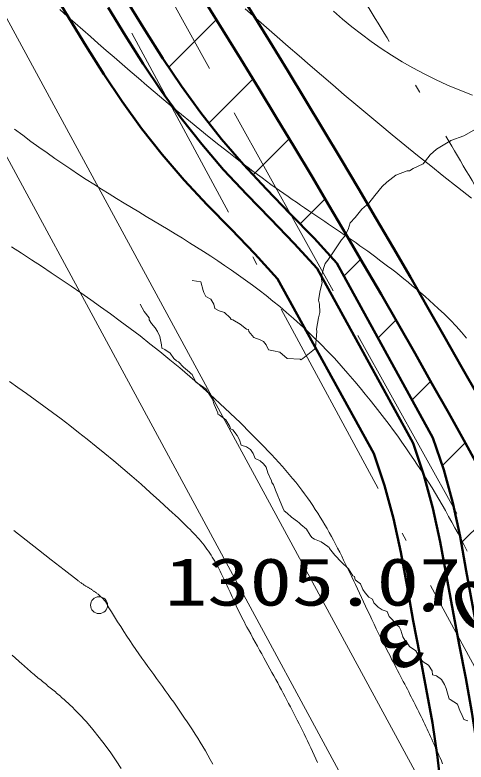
# Model space of a CAD drawing. Units: millimetres at full size, sheet at 1:500; details may follow other scales. Extents: x -209175 to 420500, y 0 to 351151.
# Drawn here: x 58902 to 65545, y 135387 to 146392 of the extents above; entities that cross this region are included whole.
import ezdxf
from ezdxf.enums import TextEntityAlignment as Align

# ---------------------------------------------------------------- set-up
doc = ezdxf.new("R2010")
doc.units = ezdxf.units.MM
doc.header["$LTSCALE"] = 500
doc.linetypes.add('USER1', pattern=[9.25, 6, -1.5, 0.25, -1.5])
doc.linetypes.add('USER3', pattern=[7.5, 6, -1.5])
for name, color, linetype, lineweight in [('D-BGD', 7, 'Continuous', 13), ('D-BGD-HICN', 7, 'Continuous', 13), ('D-BGD-LWCN', 8, 'Continuous', 13), ('D-BGD-TXT', 7, 'Continuous', 13), ('D-BMK', 2, 'USER1', 13), ('D-BMK-HTXT', 7, 'Continuous', 13), ('D-BYP-STR4', 1, 'Continuous', 50), ('D-BYP-STR6', 3, 'Continuous', 13), ('D-BYP-STR7', 4, 'Continuous', 50), ('D-BYP-STR8', 5, 'Continuous', 50), ('D-STR', 1, 'Continuous', 13), ('サーフェス_コンタ作成', 33, 'Continuous', 13)]:
    doc.layers.add(name, color=color, linetype=linetype, lineweight=lineweight)
doc.styles.add('ＭＳ ゴシック', font='')
doc.styles.get('ＭＳ ゴシック').set_extended_font_data('MS Gothic')

msp = doc.modelspace()

# ---------------------------------------------------------------- linework, layer by layer
at = {"layer": 'D-BGD'}
msp.add_circle((60140.4, 137697.9), 125, dxfattribs=at)
at = {"layer": 'D-BGD-HICN'}
for points in [[(62294.1, 146484.3), (62449.9, 146346.6), (62606.8, 146208.4), (62764.9, 146069.5), (62924.5, 145929.8), (63085.7, 145789.4), (63248.8, 145648), (63414, 145505.7), (63581.4, 145362.3), (63751.2, 145217.8), (63923.6, 145072), (64098.8, 144925), (64277.1, 144776.6), (64458.5, 144626.8), (64643.3, 144475.4), (64831.8, 144322.4), (65024, 144167.8), (65220.1, 144011.4), (65420.5, 143853.1), (65625.2, 143693)], [(58884.3, 138795.9), (59065.3, 138654.4), (59249.5, 138510.7), (59436.9, 138364.7), (59627.7, 138216.4), (59822.1, 138065.5), (59831.6, 138058.1), (59841.1, 138051), (59850.5, 138044.1), (59859.7, 138037.4), (59868.9, 138030.8), (59878, 138024.5), (59887, 138018.2), (59896, 138012.2), (59904.8, 138006.2), (59913.6, 138000.4), (59922.3, 137994.8), (59931, 137989.2), (59939.6, 137983.7), (59948.1, 137978.3), (59956.6, 137973), (59965, 137967.7), (59973.3, 137962.5), (59981.6, 137957.3), (59989.9, 137952.2), (59998.1, 137947.1), (60006.3, 137942), (60014.4, 137936.9), (60022.5, 137931.8), (60030.6, 137926.6), (60038.6, 137921.5), (60046.6, 137916.2), (60054.6, 137911), (60062.5, 137905.6), (60070.5, 137900.2), (60078.4, 137894.7), (60086.3, 137889.1), (60094.2, 137883.4), (60102.1, 137877.6), (60110, 137871.7), (60117.9, 137865.6), (60125.8, 137859.3), (60133.6, 137852.9), (60141.5, 137846.4), (60149.4, 137839.6), (60157.4, 137832.7), (60165.3, 137825.5), (60173.2, 137818.2), (60181.2, 137810.6), (60189.2, 137802.7), (60197.2, 137794.7), (60205.3, 137786.3), (60213.3, 137777.7), (60221.5, 137768.9), (60223.2, 137766.9), (60224.9, 137765), (60226.5, 137763), (60228.1, 137761.1), (60229.6, 137759.2), (60231.1, 137757.3), (60232.5, 137755.4), (60233.9, 137753.5), (60235.2, 137751.7), (60236.5, 137749.8), (60237.8, 137747.9), (60239, 137746.1), (60240.1, 137744.2), (60241.3, 137742.4), (60242.4, 137740.6), (60243.5, 137738.7), (60244.6, 137736.9), (60245.6, 137735), (60246.6, 137733.2), (60247.6, 137731.4), (60248.6, 137729.5), (60249.6, 137727.7), (60250.5, 137725.8), (60251.5, 137724), (60252.4, 137722.1), (60253.3, 137720.2), (60254.2, 137718.4), (60255.2, 137716.5), (60256.1, 137714.6), (60257, 137712.7), (60257.9, 137710.7), (60258.9, 137708.8), (60259.8, 137706.9), (60260.8, 137704.9), (60261.7, 137702.9), (60262.7, 137700.9), (60263.7, 137698.9), (60264.8, 137696.9), (60265.8, 137694.8), (60266.9, 137692.8), (60268, 137690.7), (60269.1, 137688.6), (60270.2, 137686.5), (60271.4, 137684.3), (60272.6, 137682.1), (60273.9, 137679.9), (60275.2, 137677.7), (60276.5, 137675.4), (60322.5, 137599.5), (60368.3, 137525.2), (60413.9, 137452.5), (60459.4, 137381.3), (60504.6, 137311.5), (60549.7, 137243.1), (60594.6, 137175.9), (60639.3, 137110), (60683.8, 137045.1), (60728.1, 136981.3), (60772.2, 136918.4), (60816, 136856.4), (60859.6, 136795.2), (60902.9, 136734.7), (60946, 136674.8), (60988.8, 136615.5), (61031.4, 136556.6), (61073.6, 136498.2), (61115.6, 136440.1), (61157.3, 136382.2), (61198.7, 136324.5), (61239.8, 136266.8), (61280.6, 136209.2), (61321.1, 136151.5), (61361.2, 136093.6), (61401, 136035.5), (61440.4, 135977.1), (61479.5, 135918.2), (61518.2, 135859), (61556.6, 135799.1), (61594.6, 135738.6), (61632.1, 135677.5), (61669.4, 135615.5), (61706.2, 135552.7), (61742.6, 135488.9), (61778.5, 135424.1), (61814.1, 135358.1)]]:
    msp.add_lwpolyline(points, dxfattribs=at)
at = {"layer": 'D-BGD-LWCN'}
for points in [[(65551.7, 141631.1), (65476.5, 141720), (65397.3, 141808.3), (65314.2, 141896), (65226.8, 141983.1), (65135, 142069.5), (65069.6, 142128.9), (65004.8, 142186.8), (64940.8, 142243.2), (64877.5, 142298.2), (64814.7, 142351.7), (64752.6, 142404), (64691, 142455), (64630, 142504.8), (64569.4, 142553.5), (64509.3, 142601.1), (64449.6, 142647.8), (64390.3, 142693.5), (64331.4, 142738.3), (64272.7, 142782.3), (64214.3, 142825.6), (64156.1, 142868.2), (64098.1, 142910.2), (64040.3, 142951.6), (63982.6, 142992.6), (63925, 143033.1), (63867.5, 143073.2), (63810, 143113), (63752.4, 143152.6), (63694.8, 143192.1), (63637.1, 143231.4), (63579.2, 143270.6), (63521.2, 143309.9), (63463, 143349.3), (63404.5, 143388.7), (63345.8, 143428.4), (63286.8, 143468.4), (63227.4, 143508.7), (63167.6, 143549.4), (63107.4, 143590.5), (63046.7, 143632.2), (62985.5, 143674.4), (62923.8, 143717.3), (62861.6, 143760.9), (62798.7, 143805.2), (62735.2, 143850.4), (62671, 143896.5), (62606.1, 143943.6), (62540.4, 143991.7), (62474, 144040.8), (62406.7, 144091.2), (62338.6, 144142.7), (62269.6, 144195.5), (62199.7, 144249.7), (62051.4, 144365.7), (61906.3, 144480.3), (61764.2, 144593.6), (61625, 144705.7), (61488.6, 144816.5), (61354.7, 144926.2), (61223.4, 145034.8), (61094.3, 145142.3), (60967.4, 145248.8), (60842.6, 145354.5), (60719.7, 145459.2), (60598.5, 145563.1), (60479, 145666.3), (60360.9, 145768.8), (60244.1, 145870.6), (60128.6, 145971.8), (60014.1, 146072.5), (59900.6, 146172.7), (59787.8, 146272.5), (59675.7, 146371.9), (59564, 146471)], [(63592.5, 146446.3), (63726.7, 146330.6), (63863.8, 146218), (64004.1, 146108.4), (64147.9, 146002.1), (64295.4, 145899.1), (64446.9, 145799.7), (64602.5, 145703.8), (64762.6, 145611.7), (64927.4, 145523.5), (65097.1, 145439.3), (65272, 145359.3), (65452.3, 145283.5), (65638.3, 145212.1)], [(65562.1, 138493.3), (65517.2, 138580), (65472, 138666.1), (65426.6, 138751.7), (65380.8, 138836.8), (65334.5, 138921.5), (65287.7, 139005.9), (65240.3, 139090), (65192.3, 139173.9), (65143.5, 139257.7), (65094, 139341.3), (65043.6, 139425), (64992.2, 139508.6), (64939.8, 139592.3), (64886.4, 139676.2), (64831.7, 139760.3), (64775.9, 139844.7), (64718.8, 139929.4), (64660.3, 140014.5), (64600.4, 140100.1), (64538.9, 140186.2), (64475.9, 140272.8), (64411.3, 140360.1), (64344.9, 140448.2), (64276.7, 140536.9), (64206.7, 140626.5), (64134.8, 140717), (64060.8, 140808.4), (63984.8, 140900.8), (63906.6, 140994.3), (63806.1, 141111.7), (63705.7, 141225.1), (63605.4, 141334.9), (63505.1, 141441), (63404.8, 141543.6), (63304.5, 141643), (63204.3, 141739.2), (63103.9, 141832.4), (63003.5, 141922.8), (62903, 142010.5), (62802.4, 142095.6), (62701.6, 142178.2), (62600.7, 142258.7), (62499.6, 142337), (62398.3, 142413.4), (62296.7, 142487.9), (62194.8, 142560.8), (62092.7, 142632.2), (61990.3, 142702.2), (61887.5, 142770.9), (61784.3, 142838.7), (61680.8, 142905.5), (61576.9, 142971.5), (61472.5, 143036.9), (61367.7, 143101.8), (61262.3, 143166.4), (61156.5, 143230.8), (61050.2, 143295.2), (60943.2, 143359.7), (60835.8, 143424.5), (60727.7, 143489.7), (60618.9, 143555.5), (60509.6, 143622), (60399.5, 143689.4), (60288.8, 143757.7), (60177.3, 143827.2), (60065, 143898.1), (59952, 143970.4), (59838.2, 144044.3), (59723.6, 144120), (59608.1, 144197.5), (59491.8, 144277.1), (59374.6, 144359), (59256.4, 144443.2), (59137.3, 144529.8), (59017.2, 144619.2), (58896.2, 144711.3)], [(65199, 135362.8), (65180.9, 135405.3), (65163, 135447.1), (65145.3, 135488.3), (65127.6, 135528.9), (65110, 135569), (65092.5, 135608.5), (65075, 135647.6), (65057.6, 135686.2), (65040.3, 135724.4), (65023, 135762.2), (65005.6, 135799.6), (64988.3, 135836.8), (64971, 135873.7), (64953.6, 135910.4), (64936.2, 135946.9), (64918.7, 135983.2), (64901.2, 136019.4), (64883.6, 136055.6), (64865.9, 136091.7), (64848.1, 136127.7), (64830.2, 136163.9), (64812.1, 136200), (64793.9, 136236.3), (64775.5, 136272.7), (64756.9, 136309.4), (64738.2, 136346.2), (64719.3, 136383.2), (64700.1, 136420.6), (64680.7, 136458.3), (64661.1, 136496.3), (64641.3, 136534.8), (64621.1, 136573.7), (64600.7, 136613), (64580, 136652.9), (64559, 136693.3), (64537.6, 136734.3), (64516, 136775.9), (64494, 136818.2), (64471.6, 136861.1), (64448.8, 136904.8), (64425.7, 136949.3), (64402.2, 136994.6), (64364.5, 137067.6), (64327.9, 137139.7), (64292.1, 137210.8), (64257.3, 137281), (64223.4, 137350.3), (64190.1, 137418.7), (64157.6, 137486.3), (64125.8, 137553.2), (64094.5, 137619.2), (64063.8, 137684.5), (64033.5, 137749.1), (64003.6, 137813), (63974.1, 137876.3), (63944.8, 137938.9), (63915.8, 138001), (63886.9, 138062.5), (63858.1, 138123.5), (63829.4, 138184), (63800.6, 138244), (63771.7, 138303.6), (63742.7, 138362.8), (63713.5, 138421.6), (63683.9, 138480.1), (63654.1, 138538.2), (63623.9, 138596.1), (63593.2, 138653.7), (63562, 138711.1), (63530.2, 138768.3), (63497.8, 138825.4), (63464.6, 138882.3), (63430.7, 138939.1), (63396, 138995.9), (63360.4, 139052.6), (63323.9, 139109.3), (63286.3, 139166), (63247.7, 139222.8), (63207.9, 139279.6), (63166.9, 139336.6), (63124.7, 139393.7), (63081.2, 139451), (63036.3, 139508.5), (62990, 139566.2), (62942.1, 139624.2), (62892.7, 139682.5), (62841.7, 139741.1), (62789, 139800.1), (62734.5, 139859.4), (62678.2, 139919.2), (62525, 140078), (62372.7, 140232.1), (62221.3, 140381.6), (62070.8, 140526.6), (61921.1, 140667.4), (61772.1, 140804.1), (61623.7, 140937), (61476, 141066.2), (61328.9, 141191.9), (61182.2, 141314.3), (61035.9, 141433.6), (60890, 141550), (60744.4, 141663.6), (60599.1, 141774.7), (60453.9, 141883.4), (60308.8, 141989.9), (60163.7, 142094.4), (60018.7, 142197.1), (59873.5, 142298.1), (59728.3, 142397.8), (59582.8, 142496.2), (59437, 142593.5), (59290.9, 142690), (59144.5, 142785.7), (58997.5, 142881), (58850.1, 142975.9)], [(58820.7, 140995), (58947.1, 140905.7), (59073.7, 140815.4), (59200.3, 140723.9), (59327.2, 140631), (59454.4, 140536.6), (59582, 140440.5), (59710, 140342.7), (59838.6, 140242.9), (59967.7, 140141.1), (60097.6, 140037.1), (60228.1, 139930.7), (60359.6, 139821.8), (60491.9, 139710.3), (60625.2, 139596), (60759.5, 139478.8), (60895, 139358.6), (61031.7, 139235.1), (61169.7, 139108.3), (61309.1, 138978), (61449.9, 138844), (61480.2, 138814.5), (61509.4, 138785), (61537.6, 138755.6), (61564.7, 138726.2), (61590.9, 138697), (61616.2, 138667.7), (61640.6, 138638.5), (61664.1, 138609.3), (61686.9, 138580.1), (61708.8, 138551), (61730, 138521.8), (61750.5, 138492.6), (61770.3, 138463.3), (61789.5, 138434), (61808.1, 138404.7), (61826.2, 138375.3), (61843.8, 138345.8), (61860.8, 138316.2), (61877.5, 138286.5), (61893.7, 138256.7), (61909.6, 138226.8), (61925.1, 138196.8), (61940.4, 138166.6), (61955.4, 138136.3), (61970.2, 138105.8), (61984.8, 138075.2), (61999.3, 138044.3), (62013.7, 138013.3), (62028.1, 137982), (62042.4, 137950.6), (62056.7, 137918.9), (62071.1, 137887), (62085.6, 137854.8), (62100.2, 137822.4), (62115, 137789.6), (62129.9, 137756.7), (62145.1, 137723.4), (62160.6, 137689.8), (62176.5, 137655.9), (62192.6, 137621.7), (62209.2, 137587.1), (62226.2, 137552.2), (62243.7, 137517), (62261.6, 137481.4), (62280.2, 137445.4), (62299.3, 137409), (62319, 137372.2), (62339.4, 137335), (62373.6, 137273.3), (62407.2, 137212.7), (62440.2, 137153.1), (62472.7, 137094.5), (62504.7, 137036.8), (62536.2, 136980), (62567.1, 136924.1), (62597.6, 136868.9), (62627.6, 136814.5), (62657.2, 136760.7), (62686.4, 136707.6), (62715.1, 136655.1), (62743.5, 136603), (62771.5, 136551.5), (62799.1, 136500.4), (62826.5, 136449.7), (62853.5, 136399.3), (62880.2, 136349.2), (62906.6, 136299.2), (62932.8, 136249.5), (62958.7, 136199.9), (62984.4, 136150.4), (63009.9, 136100.9), (63035.2, 136051.3), (63060.3, 136001.7), (63085.3, 135951.9), (63110.1, 135902), (63134.8, 135851.8), (63159.5, 135801.4), (63184, 135750.6), (63208.5, 135699.4), (63232.9, 135647.8), (63257.3, 135595.7), (63281.7, 135543), (63306.1, 135489.8), (63330.6, 135435.9), (63355, 135381.4)], [(60468.3, 135291.8), (60394, 135406.5), (60315.5, 135521.2), (60232.3, 135635.7), (60144.5, 135750.2), (60051.6, 135864.6), (59953.5, 135978.9), (59933.2, 136001.9), (59913, 136024.3), (59893, 136046.1), (59873.1, 136067.5), (59853.5, 136088.3), (59834, 136108.7), (59814.6, 136128.6), (59795.4, 136148), (59776.3, 136167.1), (59757.3, 136185.8), (59738.4, 136204.1), (59719.6, 136222), (59700.9, 136239.7), (59682.3, 136257), (59663.7, 136274.1), (59645.1, 136290.9), (59626.6, 136307.5), (59608.1, 136323.9), (59589.6, 136340), (59571.1, 136356.1), (59552.7, 136371.9), (59534.1, 136387.7), (59515.6, 136403.3), (59497, 136418.9), (59478.4, 136434.4), (59459.7, 136449.9), (59440.9, 136465.4), (59422, 136480.9), (59403, 136496.4), (59383.9, 136512), (59364.7, 136527.6), (59345.4, 136543.4), (59325.9, 136559.3), (59306.3, 136575.3), (59286.5, 136591.5), (59266.5, 136607.9), (59246.3, 136624.5), (59225.9, 136641.3), (59205.4, 136658.4), (59184.6, 136675.8), (59163.5, 136693.5), (59142.3, 136711.5), (59120.7, 136729.8), (59098.9, 136748.5), (59076.9, 136767.6), (59054.5, 136787.1), (59031.8, 136807.1), (59008.9, 136827.5), (58958.5, 136872.5), (58909.1, 136916.6), (58860.6, 136960.1)]]:
    msp.add_lwpolyline(points, dxfattribs=at)
at = {"layer": 'D-BMK'}
msp.add_arc((-63853.3, 68233.2), 150000, 22.39568, 55.4167, dxfattribs=at)
at = {"layer": 'D-BYP-STR4'}
for radius, end in [(152000, 55.4167), (151500, 55.4167), (148500, 47.39147), (148000, 47.39147)]:
    msp.add_arc((-63853.3, 68233.2), radius, 22.39568, end, dxfattribs=at)
at = {"layer": 'D-BYP-STR6'}
for p, q in [((61868.1, 146323.7), (61167.1, 145622.9)), ((62407.4, 145448.8), (61757.9, 144799.5)), ((62941.4, 144568.7), (62408.3, 144035.7)), ((63470.2, 143683.3), (63101.5, 143314.7)), ((63993.8, 142792.7), (63745.1, 142544.1)), ((64512.1, 141896.9), (64246.9, 141631.8)), ((65025.1, 140995.7), (64748.7, 140719.4)), ((65532.7, 140089.1), (65194.7, 139751.2)), ((66034.9, 139177.2), (65473, 138615.4))]:
    msp.add_line(p, q, dxfattribs=at)
at = {"layer": 'D-BYP-STR6', "lineweight": 50}
msp.add_lwpolyline([(65181.4, 134941.2), (65126.6, 135458.7), (65050.6, 135966.4), (64959.3, 136467.3), (64862.3, 136966.3), (64767, 137467.4), (64677.6, 137972.9), (64584.8, 138477.7), (64476.6, 138975.3), (64344.1, 139460.5), (64184.5, 139931.4), (62769.7, 142503.8), (62434.9, 142874.3), (62084.6, 143234.8), (61733.5, 143594), (61394.6, 143959.6), (61072.2, 144334.5), (60768.1, 144719.9), (60481.7, 145115.9), (60210.3, 145520.9), (59949.6, 145932.5), (59695.4, 146348.2), (59444.5, 146766.1)], dxfattribs=at)
at = {"layer": 'D-BYP-STR7'}
for points in [[(65762.3, 135094.4), (65707.5, 135611.9), (65631.5, 136119.6), (65540.2, 136620.5), (65443.1, 137119.5), (65347.8, 137620.6), (65258.5, 138126.1), (65165.6, 138630.9), (65057.5, 139128.5), (64925, 139613.6), (64765.4, 140084.5), (63350.5, 142657), (63015.7, 143027.5), (62665.4, 143388), (62314.4, 143747.2), (61975.5, 144112.8), (61653.1, 144487.6), (61348.9, 144873.1), (61062.5, 145269), (60791.1, 145674.1), (60530.5, 146085.7), (60276.2, 146501.4)], [(66052.7, 135171), (65997.9, 135688.5), (65921.9, 136196.2), (65830.6, 136697.1), (65733.5, 137196.1), (65638.3, 137697.2), (65548.9, 138202.7), (65456, 138707.5), (65347.9, 139205.1), (65215.4, 139690.2), (65055.8, 140161.1), (63640.9, 142733.6), (63306.2, 143104.1), (62955.8, 143464.6), (62604.8, 143823.8), (62265.9, 144189.4), (61943.5, 144564.2), (61639.4, 144949.7), (61352.9, 145345.6), (61081.5, 145750.6), (60820.9, 146162.3), (60566.7, 146578)]]:
    msp.add_lwpolyline(points, dxfattribs=at)
at = {"layer": 'D-BYP-STR8'}
msp.add_arc((-66084.1, 65785.4), 168421.1, 23.53508, 58.38333, dxfattribs=at)
at = {"layer": 'D-STR', "linetype": 'USER1'}
msp.add_line((51821.4, 162398.5), (72166.3, 124777.4), dxfattribs=at)
at = {"layer": 'D-STR', "linetype": 'USER3'}
msp.add_line((72694.6, 125936.4), (52648.2, 162023), dxfattribs=at)
at = {"layer": 'D-STR'}
for p, q in [((50717.2, 161210.4), (71391.6, 123078)), ((50036.5, 160477.8), (70545.6, 122541.5))]:
    msp.add_line(p, q, dxfattribs=at)
at = {"layer": 'サーフェス_コンタ作成'}
for points in [[(61511, 142482.9), (61639.1, 142459.1), (61674.5, 142331), (61682.8, 142302.8), (61711, 142246.1), (61785.3, 142205.3), (61832.7, 142131), (61846.7, 142066.7), (61911, 142032.8), (61987.7, 142007.7), (62071, 141931), (62086.4, 141906.4), (62111, 141900.6), (62217.8, 141837.8), (62311, 141765.1), (62339, 141759), (62345.1, 141731), (62420.3, 141640.3), (62511, 141605.1), (62562.9, 141582.9), (62599.9, 141531), (62637.5, 141457.5), (62711, 141444.8), (62804, 141424), (62911, 141331), (63100.5, 141320.5), (63111, 141313.9), (63142.6, 141331), (63311, 141470.1), (63331, 141531), (63335.1, 141555.1), (63346.5, 141731), (63344.3, 141764.3), (63371.8, 141931), (63389.7, 142009.7), (63385.6, 142131), (63373, 142193), (63397, 142331), (63426.6, 142446.6), (63409.1, 142531), (63451.5, 142671.5), (63469.5, 142731), (63511, 142781), (63614.1, 142931), (63711, 143078.6), (63755.9, 143131), (63811, 143231), (63840, 143331), (63911, 143406.9), (64011, 143531), (64111, 143618.8), (64199.5, 143731), (64311, 143865.9), (64376.1, 143931), (64511, 144031), (64676.7, 144096.7), (64711, 144096.7), (64765.5, 144131), (64911, 144200.6), (65016.3, 144331), (65111, 144415.4), (65305.7, 144531), (65311, 144535.3), (65322.8, 144542.8), (65511, 144612.5), (65694.3, 144714.3)], [(65573.2, 135993.2), (65511, 136013.4), (65475.6, 136095.6), (65455.8, 136131), (65419.8, 136239.8), (65311, 136307.5), (65297.6, 136317.6), (65291, 136331), (65252.6, 136472.6), (65228.5, 136531), (65181.5, 136601.5), (65111, 136655.4), (65050.2, 136670.2), (65043.8, 136731), (64994.2, 136814.2), (64911, 136864.8), (64877.7, 136897.7), (64861.6, 136931), (64806.4, 137026.4), (64711, 137086.8), (64695.8, 137115.8), (64675.2, 137131), (64613.7, 137233.7), (64584.6, 137331), (64558.4, 137378.4), (64511, 137419.9), (64461.9, 137481.9), (64414.6, 137531), (64384.1, 137604.1), (64311, 137628.4), (64248.8, 137668.8), (64186.8, 137731), (64166.7, 137786.7), (64111, 137814.8), (64058.8, 137878.8), (64026.8, 137931), (63991.4, 138011.4), (63911, 138071.4), (63902.6, 138122.6), (63877.8, 138131), (63813.3, 138233.3), (63711.6, 138331), (63711.5, 138331.5), (63711, 138331.6), (63614.2, 138434.2), (63534.5, 138531), (63529.3, 138549.3), (63511, 138559.9), (63409.2, 138629.2), (63311, 138668.3), (63275.6, 138695.6), (63249.8, 138731), (63195.9, 138815.9), (63111, 138887.8), (63088.4, 138908.4), (63061.2, 138931), (62976.3, 138996.3), (62911, 139053.6), (62867.8, 139087.8), (62848, 139131), (62805.3, 139225.3), (62765.5, 139331), (62746.6, 139366.6), (62711, 139469.1), (62687.1, 139507.1), (62678.8, 139531), (62628.3, 139648.3), (62603.4, 139731), (62561.4, 139781.4), (62511, 139825.1), (62438.4, 139858.4), (62411.7, 139931), (62370.9, 139990.9), (62311, 140028.1), (62233.3, 140053.3), (62210.3, 140131), (62176.6, 140196.6), (62111, 140282.3), (62077.1, 140297.1), (62066.1, 140331), (62008.9, 140428.9), (61911, 140501.9), (61891.1, 140511.1), (61889.6, 140531), (61835.9, 140655.9), (61813.7, 140731), (61771.9, 140791.9), (61711, 140884.6), (61683.1, 140903.1), (61650.9, 140931), (61565.2, 140985.2), (61511, 141093.8), (61492.4, 141112.4), (61474.4, 141131), (61385.3, 141205.3), (61311, 141284.5), (61279.4, 141299.4), (61241.3, 141331), (61190.3, 141410.3), (61111, 141464.3), (61064.8, 141484.8), (61061.9, 141531), (61034.9, 141654.9), (61000.8, 141731), (60964.9, 141784.9), (60911, 141848.9), (60879.2, 141899.2), (60877.3, 141931), (60804.2, 142024.2), (60746.4, 142131)]]:
    msp.add_lwpolyline(points, dxfattribs=at)

# ---------------------------------------------------------------- texts
at = {"layer": 'D-BGD-TXT', "style": 'ＭＳ ゴシック', "width": 1.3}
msp.add_text('1305.07', height=705, rotation=359.993, dxfattribs=at).set_placement((61110.8, 138395.9), align=Align.TOP_LEFT)
at = {"layer": 'D-BMK-HTXT', "style": 'ＭＳ ゴシック', "width": 1.3}
msp.add_text('NO.3', height=705, rotation=208.293, dxfattribs=at).set_placement((66673.3, 137832.1), align=Align.TOP_LEFT)

doc.saveas('drawing.dxf')
